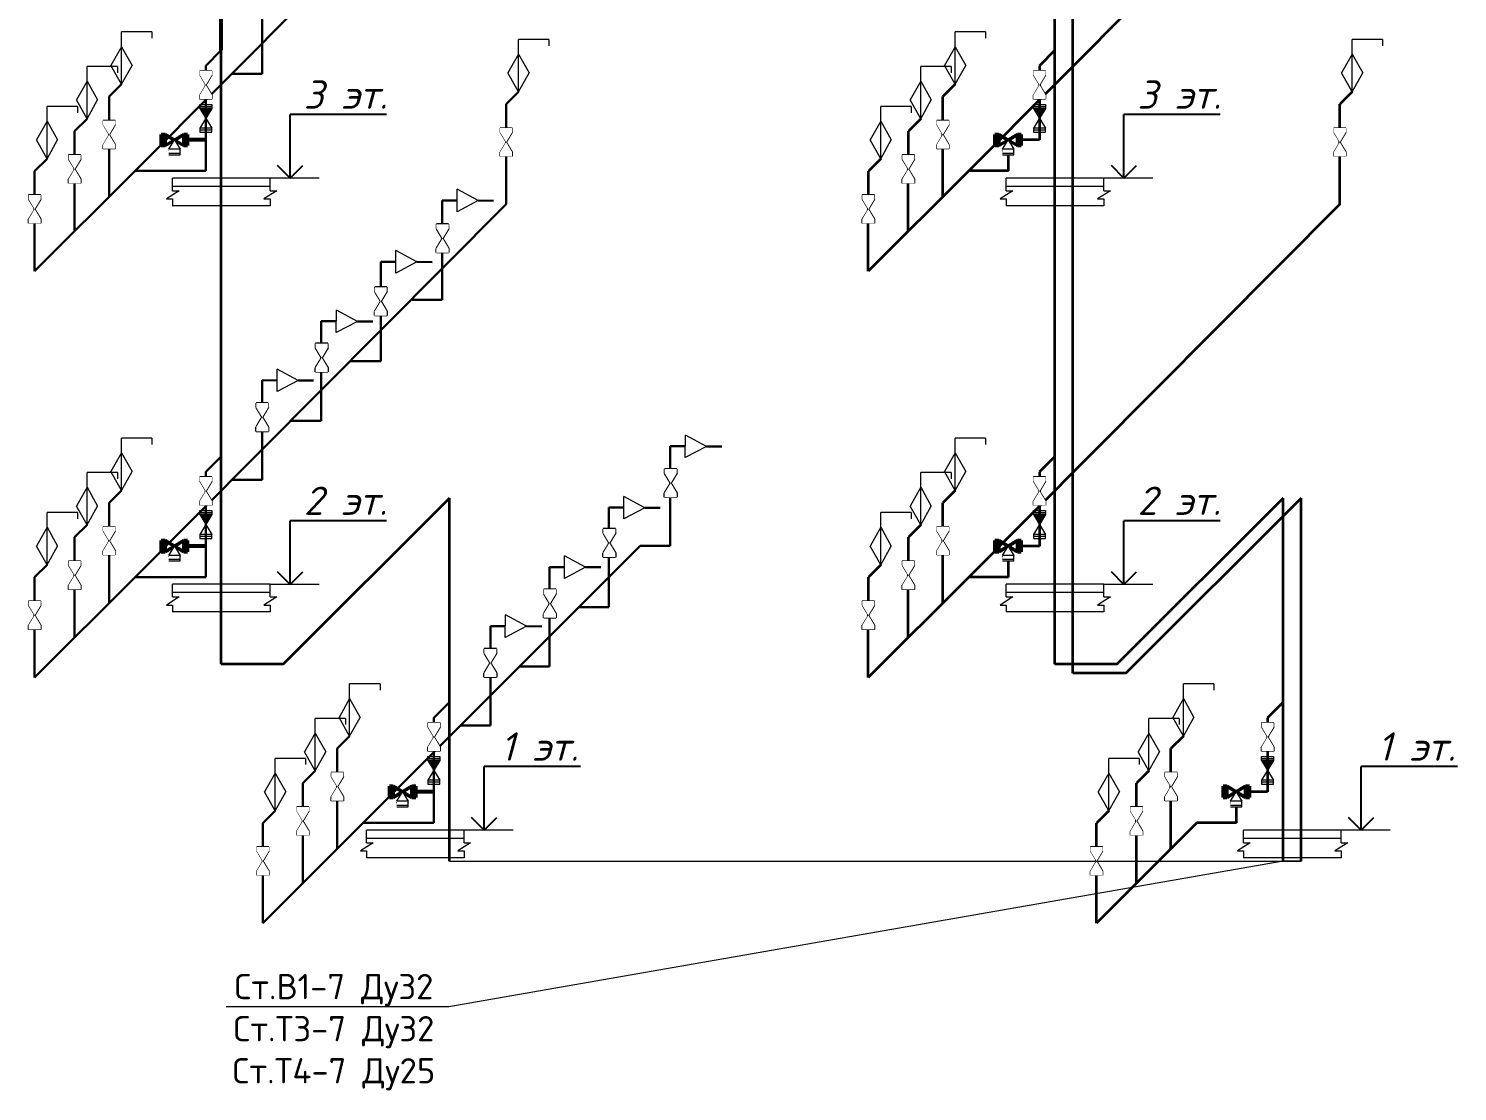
# Model space of a CAD drawing. Header units: millimetres. Extents: x -10178924 to 11692288, y -947381 to 58396.
# Drawn here: x 296762 to 306172, y -561106 to -554105 of the extents above; entities that cross this region are included whole.
import ezdxf
from ezdxf import colors
from ezdxf.entities.mleader import LeaderData, LeaderLine
from ezdxf.math import Vec2, Vec3

# ---------------------------------------------------------------- set-up
doc = ezdxf.new("R2010")
doc.units = ezdxf.units.MM
for name, color, linetype, lineweight in [('!Т3', 1, 'Continuous', 35), ('!Т4', 30, 'Continuous', 35), ('_К1', 30, 'Continuous', 50), ('Oborudowanie', 7, 'Continuous', 13), ('ВК_В1', 5, 'Continuous', 30), ('ВК_Т3', 1, 'Continuous', 35), ('МИП-M-Text', 7, 'Continuous', 0), ('Перекрытие ВК', 7, 'Continuous', 20)]:
    doc.layers.add(name, color=color, linetype=linetype, lineweight=lineweight)
for name, color, linetype in [('_надписи_вода', 7, 'Continuous'), ('PDF __В1_25_сталь', 5, 'Continuous'), ('ВК_Выноски', 7, 'Continuous')]:
    doc.layers.add(name, color=color, linetype=linetype)
doc.styles.add('ОЛЬГА', font='isocpeui.ttf', dxfattribs={"height": 280})
doc.styles.add('ТЕКСТ', font='arial.ttf', dxfattribs={"height": 200})

# ---------------------------------------------------------------- blocks, each defined once
blk = doc.blocks.new('dj plocica')
at = {"lineweight": 13}
for p, q in [((35.4, 0), (-35.4, 0)), ((-35.4, -9.2), (-35.4, 0)), ((35.4, -9.2), (35.4, 0)), ((-30.5, -9.2), (-39.8, -15.1)), ((-35.4, -5.8), (35.3, -5.8)), ((-35.4, -9.2), (-30.5, -9.2)), ((40.2, -9.2), (30.9, -15.1)), ((35.4, -9.2), (40.2, -9.2)), ((-39.8, -15.1), (-35.4, -15.1)), ((-35.4, -15.1), (-35.4, -20)), ((35.4, -20), (-35.4, -20)), ((30.9, -15.1), (35.4, -15.1)), ((35.4, -15.1), (35.4, -20))]:
    blk.add_line(p, q, dxfattribs=at)
blk = doc.blocks.new('A$C766B7461')
at = {"color": 0, "linetype": 'ByBlock'}
for p, q in [((0, 3), (1, 3)), ((0, 0), (0, 3)), ((1, 0), (0, 0)), ((0.5, 3), (0.5, 0)), ((6, 3), (1, 0)), ((6, 0), (1, 3)), ((1, 3), (1, 0)), ((7, 3), (6, 3)), ((6, 3), (6, 0)), ((6, 0), (7, 0)), ((6.5, 0), (6.5, 3)), ((7, 0), (7, 3))]:
    blk.add_line(p, q, dxfattribs=at)
for points in [[(0, 3), (0.5, 3), (0.5, 0), (0, 0)], [(7, 3), (6.5, 3), (6.5, 0), (7, 0)]]:
    blk.add_wipeout(points, dxfattribs=at)
for points in [[(0.5, 3), (1, 3), (1, 0), (0.5, 0)], [(6.5, 3), (6, 3), (6, 0), (6.5, 0)]]:
    blk.add_wipeout(points, dxfattribs=at)
blk.add_wipeout([(1, 3), (3.5, 1.5), (1, 0)], dxfattribs=at)
blk.add_wipeout([(6, 3), (3.5, 1.5), (6, 0)], dxfattribs=at)
blk = doc.blocks.new('A$C3a3dae78')
at = {"layer": 'Oborudowanie'}
for p, q in [((-301, 518), (0, 518)), ((-301, 518), (-301, 456)), ((0, 0), (0, 518)), ((0, 372), (-105, 186)), ((0, 372), (105, 186)), ((0, 0), (-105, 186)), ((0, 0), (105, 186))]:
    blk.add_line(p, q, dxfattribs=at)
blk = doc.blocks.new('A$Cba312637')
for p, q in [((-111, 9), (-111, 28)), ((-111, 28), (0, 28)), ((0, 9), (-111, 9)), ((-111, -9), (-111, 9)), ((-111, 9), (0, 9)), ((0, 28), (0, 9)), ((0, 9), (0, -9)), ((0, -9), (-111, -9)), ((-56, -102), (-111, -9)), ((-111, -9), (0, -9)), ((0, -9), (-56, -102))]:
    blk.add_line(p, q)
at = {"extrusion": (0, 0, -1)}
for p, q in [((-56, -102), (-111, -195)), ((0, -195), (-56, -102)), ((0, -195), (-111, -195)), ((-111, -195), (-111, -213)), ((-111, -195), (0, -195)), ((0, -213), (-111, -213)), ((-111, -213), (-111, -232)), ((-111, -213), (0, -213)), ((-111, -232), (0, -232)), ((0, -213), (0, -195)), ((0, -232), (0, -213))]:
    blk.add_line(p, q, dxfattribs=at)
at = {"layer": 'Oborudowanie', "color": 7}
for p, q in [((-111, 28), (0, 28)), ((-111, 9), (0, 9)), ((0, 28), (0, -9)), ((0, -9), (-111, -195)), ((-111, -9), (0, -195)), ((0, -9), (-111, -9)), ((0, -195), (-111, -195)), ((0, -213), (-111, -213)), ((-111, -232), (0, -232)), ((0, -232), (0, -195))]:
    blk.add_line(p, q, dxfattribs=at)
blk = doc.blocks.new('A$C58A93042')
at = {"layer": 'МИП-M-Text', "ltscale": 100}
h = blk.add_hatch(color=256, dxfattribs=at)
h.dxf.hatch_style = 1
h.paths.add_polyline_path([(100, -150), (350, 0), (100, 150)])
for p, q in [((100, 150), (0, 150)), ((0, 150), (0, -150)), ((50, 150), (50, -150)), ((100, -150), (600, 150)), ((100, 150), (600, -150)), ((100, -150), (100, 150)), ((600, 150), (700, 150)), ((600, -150), (600, 150)), ((650, -150), (650, 150)), ((700, 150), (700, -150)), ((0, -150), (100, -150)), ((700, -150), (600, -150))]:
    blk.add_line(p, q, dxfattribs=at)
blk = doc.blocks.new('_None')

msp = doc.modelspace()

# ---------------------------------------------------------------- linework, layer by layer
at = {"layer": '!Т3', "lineweight": 35, "ltscale": 100}
for p, q in [((303522, -554247.2), (303522, -552658.1)), ((303522, -554247.2), (303419.4, -554349.9)), ((303419.4, -554349.9), (303419.4, -554838.5)), ((303419.4, -554838.5), (303299.6, -554838.5)), ((303522, -556922.7), (303419.4, -557025.4)), ((303419.4, -557025.4), (303419.4, -557514)), ((303419.4, -557514), (303299.6, -557514)), ((305024.5, -558541.9), (304921.9, -558644.6)), ((304921.9, -558644.6), (304921.9, -559133.2)), ((304921.9, -559133.2), (304802.1, -559133.2))]:
    msp.add_line(p, q, dxfattribs=at)
for points in [[(303522, -555333.6), (303522, -554247.2)], [(303522, -558009.1), (303522, -555333.6)], [(305024.5, -557197.5), (303929.9, -558292.1), (303522, -558292.1)], [(305024.5, -559590), (305024.5, -557197.5)], [(303522, -558292.1), (303522, -558009.1)]]:
    msp.add_lwpolyline(points, dxfattribs=at)
at = {"layer": '!Т4', "lineweight": 35, "ltscale": 100}
for p, q in [((302864.8, -554471.4), (302783.3, -554553)), ((305479.2, -554520.9), (305397.7, -554602.4)), ((302783.1, -555212.8), (302783.3, -554553)), ((305397.5, -555262.3), (305397.7, -554602.4)), ((302637.7, -554698.6), (302556.2, -554780.1)), ((302556, -555440), (302556.2, -554780.1)), ((302374.2, -554962), (302292.7, -555043.6)), ((302953.8, -555042.2), (302292.5, -555703.4)), ((302292.5, -555703.4), (302292.7, -555043.6)), ((303215.2, -555042.2), (302953.8, -555042.2)), ((305397.5, -555262.3), (302953.8, -557717.7)), ((302864.8, -557146.9), (302783.3, -557228.5)), ((302783.1, -557888.3), (302783.3, -557228.5)), ((302637.7, -557374.1), (302556.2, -557455.6)), ((302556, -558115.5), (302556.2, -557455.6)), ((302374.2, -557637.5), (302292.7, -557719.1)), ((302953.8, -557717.7), (302292.5, -558378.9)), ((302292.5, -558378.9), (302292.7, -557719.1)), ((303215.2, -557717.7), (302953.8, -557717.7)), ((304367.4, -558766.1), (304285.8, -558847.7)), ((304285.7, -559507.6), (304285.8, -558847.7)), ((304140.2, -558993.3), (304058.7, -559074.8)), ((304058.5, -559734.7), (304058.7, -559074.8)), ((303876.8, -559256.7), (303795.2, -559338.3)), ((304456.3, -559336.9), (303795.1, -559998.1)), ((303795.1, -559998.1), (303795.2, -559338.3)), ((304717.7, -559336.9), (304456.3, -559336.9))]:
    msp.add_line(p, q, dxfattribs=at)
for p, q in [((299118.8, -554670.9), (298485.7, -554670.9)), ((298485.7, -555090.4), (298485.7, -554670.9)), ((304609.4, -554670.9), (303976.3, -554670.9)), ((303976.3, -555090.4), (303976.3, -554670.9)), ((298485.7, -555090.4), (298402.5, -555007.2)), ((298485.7, -555090.4), (298568.8, -555007.2)), ((303976.3, -555090.4), (303893.1, -555007.2)), ((303976.3, -555090.4), (304059.4, -555007.2)), ((299118.8, -557346.4), (298485.7, -557346.4)), ((298485.7, -557765.9), (298485.7, -557346.4)), ((304609.4, -557346.4), (303976.3, -557346.4)), ((303976.3, -557765.9), (303976.3, -557346.4)), ((298485.7, -557765.9), (298402.5, -557682.7)), ((298485.7, -557765.9), (298568.8, -557682.7)), ((303976.3, -557765.9), (303893.1, -557682.7)), ((303976.3, -557765.9), (304059.4, -557682.7)), ((300396.1, -558965.6), (299762.9, -558965.6)), ((299762.9, -559385.1), (299762.9, -558965.6)), ((306172.3, -558965.6), (305539.1, -558965.6)), ((305539.1, -559385.1), (305539.1, -558965.6)), ((299762.9, -559385.1), (299679.8, -559301.9)), ((299762.9, -559385.1), (299846.1, -559301.9)), ((305539.1, -559385.1), (305456, -559301.9)), ((305539.1, -559385.1), (305622.3, -559301.9))]:
    msp.add_line(p, q)
at = {"color": 0, "linetype": 'ByBlock'}
for p, q in [((299448.7, -555394), (299448.7, -555420.6)), ((299528.5, -555394), (299448.7, -555394)), ((299528.5, -555407.3), (299448.7, -555407.3)), ((299448.7, -555420.6), (299528.5, -555553.7)), ((299528.5, -555420.6), (299448.7, -555553.7)), ((299448.7, -555420.6), (299528.5, -555420.6)), ((299528.5, -555420.6), (299528.5, -555394)), ((299448.7, -555580.3), (299448.7, -555553.7)), ((299448.7, -555553.7), (299528.5, -555553.7)), ((299448.7, -555567), (299528.5, -555567)), ((299528.5, -555553.7), (299528.5, -555580.3)), ((299528.5, -555580.3), (299448.7, -555580.3)), ((299041.8, -555808.5), (299041.8, -555835.1)), ((299121.6, -555808.5), (299041.8, -555808.5)), ((299121.6, -555821.8), (299041.8, -555821.8)), ((299041.8, -555835.1), (299121.6, -555968.1)), ((299121.6, -555835.1), (299041.8, -555968.1)), ((299041.8, -555835.1), (299121.6, -555835.1)), ((299121.6, -555835.1), (299121.6, -555808.5)), ((299041.8, -555994.8), (299041.8, -555968.1)), ((299041.8, -555968.1), (299121.6, -555968.1)), ((299041.8, -555981.5), (299121.6, -555981.5)), ((299121.6, -555994.8), (299041.8, -555994.8)), ((299121.6, -555968.1), (299121.6, -555994.8)), ((298652.8, -556180.1), (298652.8, -556206.7)), ((298732.7, -556180.1), (298652.8, -556180.1)), ((298732.7, -556193.4), (298652.8, -556193.4)), ((298652.8, -556206.7), (298732.7, -556339.8)), ((298732.7, -556206.7), (298652.8, -556339.8)), ((298652.8, -556206.7), (298732.7, -556206.7)), ((298732.7, -556206.7), (298732.7, -556180.1)), ((298652.8, -556366.4), (298652.8, -556339.8)), ((298652.8, -556339.8), (298732.7, -556339.8)), ((298652.8, -556353.1), (298732.7, -556353.1)), ((298732.7, -556366.4), (298652.8, -556366.4)), ((298732.7, -556339.8), (298732.7, -556366.4)), ((298261.2, -556571.8), (298261.2, -556598.4)), ((298341, -556571.8), (298261.2, -556571.8)), ((298341, -556585.1), (298261.2, -556585.1)), ((298261.2, -556598.4), (298341, -556731.4)), ((298341, -556598.4), (298261.2, -556731.4)), ((298261.2, -556598.4), (298341, -556598.4)), ((298341, -556598.4), (298341, -556571.8)), ((298261.2, -556758), (298261.2, -556731.4)), ((298261.2, -556731.4), (298341, -556731.4)), ((298261.2, -556744.7), (298341, -556744.7)), ((298341, -556758), (298261.2, -556758)), ((298341, -556731.4), (298341, -556758)), ((300951.2, -557006), (300951.2, -557032.6)), ((301031.1, -557006), (300951.2, -557006)), ((301031.1, -557019.3), (300951.2, -557019.3)), ((300951.2, -557032.6), (301031.1, -557165.6)), ((301031.1, -557032.6), (300951.2, -557165.6)), ((300951.2, -557032.6), (301031.1, -557032.6)), ((301031.1, -557032.6), (301031.1, -557006)), ((300951.2, -557192.2), (300951.2, -557165.6)), ((300951.2, -557165.6), (301031.1, -557165.6)), ((301031.1, -557165.6), (301031.1, -557192.2)), ((300951.2, -557178.9), (301031.1, -557178.9)), ((301031.1, -557192.2), (300951.2, -557192.2)), ((300547, -557400.3), (300547, -557426.9)), ((300626.9, -557400.3), (300547, -557400.3)), ((300626.9, -557413.6), (300547, -557413.6)), ((300547, -557426.9), (300626.9, -557559.9)), ((300626.9, -557426.9), (300547, -557559.9)), ((300547, -557426.9), (300626.9, -557426.9)), ((300626.9, -557426.9), (300626.9, -557400.3)), ((300547, -557586.5), (300547, -557559.9)), ((300547, -557559.9), (300626.9, -557559.9)), ((300547, -557573.2), (300626.9, -557573.2)), ((300626.9, -557586.5), (300547, -557586.5)), ((300626.9, -557559.9), (300626.9, -557586.5)), ((300155.4, -557799.3), (300155.4, -557825.9)), ((300235.2, -557799.3), (300155.4, -557799.3)), ((300235.2, -557812.6), (300155.4, -557812.6)), ((300155.4, -557825.9), (300235.2, -557959)), ((300235.2, -557825.9), (300155.4, -557959)), ((300155.4, -557825.9), (300235.2, -557825.9)), ((300235.2, -557825.9), (300235.2, -557799.3)), ((300155.4, -557985.6), (300155.4, -557959)), ((300155.4, -557959), (300235.2, -557959)), ((300155.4, -557972.3), (300235.2, -557972.3)), ((300235.2, -557985.6), (300155.4, -557985.6)), ((300235.2, -557959), (300235.2, -557985.6)), ((299763.7, -558191), (299763.7, -558217.6)), ((299843.5, -558191), (299763.7, -558191)), ((299843.5, -558204.3), (299763.7, -558204.3)), ((299843.5, -558217.6), (299843.5, -558191)), ((299763.7, -558217.6), (299843.5, -558350.6)), ((299843.5, -558217.6), (299763.7, -558350.6)), ((299763.7, -558217.6), (299843.5, -558217.6)), ((299763.7, -558377.2), (299763.7, -558350.6)), ((299763.7, -558350.6), (299843.5, -558350.6)), ((299763.7, -558363.9), (299843.5, -558363.9)), ((299843.5, -558377.2), (299763.7, -558377.2)), ((299843.5, -558350.6), (299843.5, -558377.2))]:
    msp.add_line(p, q, dxfattribs=at)
at = {"layer": 'Oborudowanie'}
for p, q in [((297685.7, -554923.3), (297759.7, -554923.3)), ((303176.3, -554923.3), (303250.3, -554923.3)), ((299723.3, -555238), (299584.9, -555163.2)), ((299723.3, -555238), (299584.1, -555311.3)), ((299319.1, -555642.2), (299180.7, -555567.4)), ((299319.1, -555642.2), (299179.9, -555715.5)), ((298927.4, -556033.9), (298788.2, -556107.2)), ((298927.4, -556033.9), (298789.1, -555959)), ((298538.5, -556422.8), (298400.1, -556347.9)), ((298538.5, -556422.8), (298399.3, -556496.1)), ((301225.8, -556857.2), (301087.5, -556782.4)), ((301225.8, -556857.2), (301086.6, -556930.5)), ((300821.6, -557261.4), (300682.4, -557334.7)), ((300821.6, -557261.4), (300683.3, -557186.6)), ((297685.7, -557598.8), (297759.7, -557598.8)), ((300429.9, -557653.1), (300291.6, -557578.2)), ((303176.3, -557598.8), (303250.3, -557598.8)), ((300429.9, -557653.1), (300290.7, -557726.4)), ((300041, -558042), (299902.7, -557967.1)), ((300041, -558042), (299901.8, -558115.3)), ((299188.3, -559218), (299262.2, -559218)), ((304678.8, -559218), (304752.8, -559218))]:
    msp.add_line(p, q, dxfattribs=at)
for points in [[(299584.1, -555311.3), (299584.9, -555163.2)], [(299179.9, -555715.5), (299180.7, -555567.4)], [(298788.2, -556107.2), (298789.1, -555959)], [(298399.3, -556496.1), (298400.1, -556347.9)], [(301086.6, -556930.5), (301087.5, -556782.4)], [(300682.4, -557334.7), (300683.3, -557186.6)], [(300290.7, -557726.4), (300291.6, -557578.2)], [(299901.8, -558115.3), (299902.7, -557967.1)]]:
    msp.add_lwpolyline(points, dxfattribs=at)
at = {"layer": 'PDF __В1_25_сталь', "lineweight": 53}
for p, q in [((298031.4, -554247.2), (298031.4, -552658.1)), ((297928.8, -554838.5), (297809, -554838.5)), ((297928.8, -557514), (297809, -557514)), ((299431.3, -559133.2), (299311.5, -559133.2))]:
    msp.add_line(p, q, dxfattribs=at)
at = {"layer": 'ВК_В1'}
for p, q in [((298301.1, -554401.8), (298301.1, -553746)), ((298031.4, -554247.2), (297928.8, -554349.9)), ((297928.8, -554349.9), (297928.8, -555042.2)), ((298301.1, -554401.8), (298103.6, -554401.8)), ((297374.3, -554471.4), (297292.7, -554553)), ((299988.6, -554520.9), (299907.1, -554602.4)), ((297292.6, -555212.8), (297292.7, -554553)), ((299906.9, -555262.3), (299907.1, -554602.4)), ((297147.1, -554698.6), (297065.6, -554780.1)), ((297065.4, -555440), (297065.6, -554780.1)), ((296883.7, -554962), (296802.1, -555043.6)), ((297463.2, -555042.2), (296802, -555703.4)), ((296802, -555703.4), (296802.1, -555043.6)), ((297928.8, -555042.2), (297463.2, -555042.2)), ((299906.9, -555262.3), (297463.2, -557717.7)), ((299485.9, -555892.5), (299485.9, -555236.7)), ((299485.9, -555236.7), (299584.5, -555237.2)), ((299723.3, -555238), (299824.4, -555238.6)), ((299081.7, -556296.7), (299081.7, -555640.9)), ((299081.7, -555640.9), (299180.3, -555641.4)), ((299319.1, -555642.2), (299420.2, -555642.8)), ((299485.9, -555892.5), (299288.3, -555892.5)), ((298690, -556688.4), (298690, -556032.5)), ((298690, -556032.5), (298788.6, -556033.1)), ((298927.4, -556033.9), (299028.6, -556034.5)), ((299081.7, -556296.7), (298882.7, -556296.7)), ((298301.1, -557077.3), (298301.1, -556421.4)), ((298301.1, -556421.4), (298399.7, -556422)), ((298538.5, -556422.8), (298639.7, -556423.4)), ((298690, -556688.4), (298492.5, -556688.4)), ((300988.4, -557511.7), (300988.4, -556855.9)), ((300988.4, -556855.9), (301087, -556856.4)), ((301225.8, -556857.2), (301327, -556857.8)), ((298031.4, -556922.7), (297928.8, -557025.4)), ((297928.8, -557025.4), (297928.8, -557717.7)), ((297374.3, -557146.9), (297292.7, -557228.5)), ((298301.1, -557077.3), (298103.6, -557077.3)), ((297292.6, -557888.3), (297292.7, -557228.5)), ((300584.2, -557915.9), (300584.2, -557260.1)), ((300584.2, -557260.1), (300682.8, -557260.6)), ((300821.6, -557261.4), (300922.8, -557262)), ((297147.1, -557374.1), (297065.6, -557455.6)), ((297065.4, -558115.5), (297065.6, -557455.6)), ((300790.9, -557511.7), (298965.7, -559336.9)), ((300988.4, -557511.7), (300790.9, -557511.7)), ((296883.7, -557637.5), (296802.1, -557719.1)), ((297463.2, -557717.7), (296802, -558378.9)), ((296802, -558378.9), (296802.1, -557719.1)), ((297928.8, -557717.7), (297463.2, -557717.7)), ((300192.6, -558307.6), (300192.6, -557651.7)), ((300192.6, -557651.7), (300291.2, -557652.3)), ((300429.9, -557653.1), (300531.1, -557653.7)), ((300584.2, -557915.9), (300385.2, -557915.9)), ((299803.6, -558696.5), (299803.6, -558040.7)), ((299803.6, -558040.7), (299902.2, -558041.2)), ((300041, -558042), (300142.2, -558042.6)), ((300192.6, -558307.6), (299995, -558307.6)), ((299534, -558541.9), (299431.3, -558644.6)), ((299431.3, -558644.6), (299431.3, -559336.9)), ((298876.8, -558766.1), (298795.3, -558847.7)), ((299803.6, -558696.5), (299606.1, -558696.5)), ((298795.1, -559507.6), (298795.3, -558847.7)), ((298649.7, -558993.3), (298568.1, -559074.8)), ((298568, -559734.7), (298568.1, -559074.8)), ((298386.2, -559256.7), (298304.7, -559338.3)), ((298965.7, -559336.9), (298304.5, -559998.1)), ((298304.5, -559998.1), (298304.7, -559338.3)), ((299431.3, -559336.9), (298965.7, -559336.9))]:
    msp.add_line(p, q, dxfattribs=at)
at = {"layer": 'ВК_В1', "lineweight": 35}
for points in [[(298031.4, -555333.6), (298031.4, -554247.2)], [(298031.4, -558009.1), (298031.4, -555333.6)], [(299534, -557197.5), (298439.3, -558292.1), (298031.4, -558292.1)], [(299534, -559590), (299534, -557197.5)], [(298031.4, -558292.1), (298031.4, -558009.1)]]:
    msp.add_lwpolyline(points, dxfattribs=at)
at = {"layer": 'ВК_Т3', "color": 30, "true_color": 0xf26722}
for points in [[(303640, -558351.8), (303640, -551641.9)], [(305142.5, -557197.5), (303988.2, -558351.8), (303640, -558351.8)], [(305142.5, -559590), (305142.5, -557197.5)]]:
    msp.add_lwpolyline(points, dxfattribs=at)
at = {"layer": 'Перекрытие ВК', "ltscale": 10}
for p, q in [((298675.4, -555090.4), (298352.5, -555090.4)), ((304166, -555090.4), (303843, -555090.4)), ((298675.4, -557765.9), (298352.5, -557765.9)), ((304166, -557765.9), (303843, -557765.9)), ((299952.7, -559385.1), (299629.7, -559385.1)), ((305728.9, -559385.1), (305405.9, -559385.1))]:
    msp.add_line(p, q, dxfattribs=at)

# ---------------------------------------------------------------- block references
at = {"layer": 'Oborudowanie', "xscale": -0.6651926821790214, "yscale": 0.6651926821790214, "zscale": 0.6651926821790214}
for p in [(297374.3, -554471.4), (302864.8, -554471.4), (299988.6, -554520.9), (305479.2, -554520.9), (297147.1, -554698.6), (302637.7, -554698.6), (297374.3, -557146.9), (302864.8, -557146.9), (297147.1, -557374.1), (302637.7, -557374.1), (298876.8, -558766.1), (304367.4, -558766.1), (298649.7, -558993.3), (304140.2, -558993.3)]:
    msp.add_blockref('A$C3a3dae78', p, dxfattribs=at)
at = {"layer": 'Перекрытие ВК', "ltscale": 10, "xscale": 9.079880111743641, "yscale": 9.079880111743641, "zscale": 9.079880111743641}
for p in [(298031.4, -555090), (303522, -555090), (298031.4, -557765.5), (303522, -557765.5), (299308.7, -559384.7), (305084.9, -559384.7)]:
    msp.add_blockref('dj plocica', p, dxfattribs=at)

# ---------------------------------------------------------------- texts
at = {"layer": '_надписи_вода', "char_height": 186.25, "width": 1051.452, "attachment_point": 2, "rotation": 0, "line_spacing_factor": 0.8, "style": 'ОЛЬГА'}
for s, insert in [('3 эт.', (298849.7, -554446.3)), ('3 эт.', (304340.3, -554446.3)), ('2 эт.', (298849.7, -557121.8)), ('2 эт.', (304340.3, -557121.8)), ('1 эт.', (300126.9, -558741)), ('1 эт.', (305903.2, -558741))]:
    msp.add_mtext(s, dxfattribs=dict(at, insert=insert))

# ---------------------------------------------------------------- next in the draw order: block references
at = {"layer": 'Oborudowanie', "xscale": 26.60770728717296, "yscale": 26.60770728717296, "zscale": 26.60770728717296, "rotation": 89.99999999999997}
for p in [(297332.6, -554896.6), (302823.2, -554896.6), (299947, -554946.1), (305437.6, -554946.1), (297105.5, -555123.7), (302596.1, -555123.7), (296842.1, -555387.2), (302332.6, -555387.2), (297969.5, -557244.7), (303460.1, -557244.7), (297332.6, -557572.1), (302823.2, -557572.1), (297105.5, -557799.2), (302596.1, -557799.2), (296842.1, -558062.7), (302332.6, -558062.7), (299472.1, -558863.9), (304962.6, -558863.9), (298835.2, -559191.3), (304325.7, -559191.3), (298608, -559418.4), (304098.6, -559418.4), (298344.6, -559681.9), (303835.2, -559681.9)]:
    msp.add_blockref('A$C766B7461', p, dxfattribs=at)

# ---------------------------------------------------------------- next in the draw order: wipeouts: each hides what was drawn before it
at = {"color": 0, "linetype": 'ByBlock'}
for points in [[(299448.7, -555394), (299448.7, -555407.3), (299528.5, -555407.3), (299528.5, -555394)], [(299448.7, -555580.3), (299448.7, -555567), (299528.5, -555567), (299528.5, -555580.3)], [(299041.8, -555808.5), (299041.8, -555821.8), (299121.6, -555821.8), (299121.6, -555808.5)], [(299041.8, -555994.8), (299041.8, -555981.5), (299121.6, -555981.5), (299121.6, -555994.8)], [(298652.8, -556180.1), (298652.8, -556193.4), (298732.7, -556193.4), (298732.7, -556180.1)], [(298652.8, -556366.4), (298652.8, -556353.1), (298732.7, -556353.1), (298732.7, -556366.4)], [(298261.2, -556571.8), (298261.2, -556585.1), (298341, -556585.1), (298341, -556571.8)], [(298261.2, -556758), (298261.2, -556744.7), (298341, -556744.7), (298341, -556758)], [(300951.2, -557006), (300951.2, -557019.3), (301031.1, -557019.3), (301031.1, -557006)], [(300951.2, -557192.2), (300951.2, -557178.9), (301031.1, -557178.9), (301031.1, -557192.2)], [(300547, -557400.3), (300547, -557413.6), (300626.9, -557413.6), (300626.9, -557400.3)], [(300547, -557586.5), (300547, -557573.2), (300626.9, -557573.2), (300626.9, -557586.5)], [(300155.4, -557799.3), (300155.4, -557812.6), (300235.2, -557812.6), (300235.2, -557799.3)], [(300155.4, -557985.6), (300155.4, -557972.3), (300235.2, -557972.3), (300235.2, -557985.6)], [(299763.7, -558191), (299763.7, -558204.3), (299843.5, -558204.3), (299843.5, -558191)], [(299763.7, -558377.2), (299763.7, -558363.9), (299843.5, -558363.9), (299843.5, -558377.2)]]:
    msp.add_wipeout(points, dxfattribs=at)
for points in [[(297759.7, -557611.1), (297759.7, -557598.8), (297685.7, -557598.8), (297685.7, -557611.1)], [(303250.3, -557611.1), (303250.3, -557598.8), (303176.3, -557598.8), (303176.3, -557611.1)], [(299262.2, -559230.3), (299262.2, -559218), (299188.3, -559218), (299188.3, -559230.3)], [(304752.8, -559230.3), (304752.8, -559218), (304678.8, -559218), (304678.8, -559230.3)]]:
    msp.add_wipeout(points).dxf.layer = 'Oborudowanie'

# ---------------------------------------------------------------- next in the draw order: linework, layer by layer
at = {"layer": '!Т4', "lineweight": 35, "ltscale": 100}
msp.add_line((305397.5, -552586.8), (302953.8, -555042.2), dxfattribs=at)
at = {"layer": 'ВК_В1'}
msp.add_line((299906.9, -552586.8), (297463.2, -555042.2), dxfattribs=at)

# ---------------------------------------------------------------- next in the draw order: block references
at = {"layer": 'Oborudowanie', "xscale": -0.6651926821790214, "yscale": 0.6651926821790214, "zscale": 0.6651926821790214}
for p in [(296883.7, -554962), (302374.2, -554962), (296883.7, -557637.5), (302374.2, -557637.5), (298386.2, -559256.7), (303876.8, -559256.7)]:
    msp.add_blockref('A$C3a3dae78', p, dxfattribs=at)
at = {"layer": 'Oborudowanie', "xscale": -0.2628197100955099, "yscale": 0.2628197100955099, "zscale": 0.2628197100955098, "rotation": 89.99999999999993}
for p in [(297928.8, -557279.6), (303419.4, -557279.6), (299431.3, -558898.8), (304921.9, -558898.8)]:
    msp.add_blockref('A$C58A93042', p, dxfattribs=at)

# ---------------------------------------------------------------- next in the draw order: leaders
at = {"layer": 'ВК_Выноски'}
ml = msp.add_multileader_mtext('Standard', dxfattribs=at)
ml.set_content('{\\fISOCPEUR|b0|i0|c204|p34;Ст.В\\fISOCPEUR|b0|i0|c0|p34;1-\\fISOCPEUR|b0|i0|c204|p34;7\\fISOCPEUR|b0|i0|c0|p34; \\fISOCPEUR|b0|i0|c204|p34;Ду32\\PСт.Т\\fISOCPEUR|b0|i0|c0|p34;3-\\fISOCPEUR|b0|i0|c204|p34;7\\fISOCPEUR|b0|i0|c0|p34; \\fISOCPEUR|b0|i0|c204|p34;Ду32\\PСт.Т4\\fISOCPEUR|b0|i0|c0|p34;-\\fISOCPEUR|b0|i0|c204|p34;7\\fISOCPEUR|b0|i0|c0|p34; \\fISOCPEUR|b0|i0|c204|p34;Ду25}', color=256, style='ТЕКСТ')
ml.set_leader_properties(lineweight=13)
ml.set_arrow_properties(name='NONE')
ml.build(insert=Vec2(0, 0))
ml.multileader.update_dxf_attribs({"text_left_attachment_type": 6, "text_right_attachment_type": 6, "dogleg_length": 100, "arrow_head_size": 199.6})
ctx = ml.context
ctx.base_point, ctx.char_height, ctx.arrow_head_size, ctx.landing_gap_size, ctx.plane_origin = Vec3(298082.9, -560548.6), 166.2982, 199.6, 0.0599, Vec3(350614.8, -568939.7)
ctx.left_attachment, ctx.right_attachment, ctx.text_align_type = 6, 6, 1
notes = []
notes.append((ctx, [(1, (1, 1, 0), (299529.8, -560548.6), (-1, 0), 66.5, [(2, [(299534, -559590), (305142.5, -559590), (305024.5, -559590)], 0, [])])]))
ctx.mtext.insert, ctx.mtext.width, ctx.mtext.alignment, ctx.mtext.flow_direction = Vec3(298773.1, -560332.4), 3013.635, 2, 5
for ctx, leaders in notes:
    for number, flags, end, landing, length, lines in leaders:
        leader = LeaderData()
        leader.index, (leader.has_last_leader_line, leader.has_dogleg_vector, leader.attachment_direction) = number, flags
        leader.last_leader_point, leader.dogleg_vector, leader.dogleg_length = Vec3(end), Vec3(landing), length
        for number, points, colour, breaks in lines:
            line = LeaderLine()
            line.index, line.vertices, line.color, line.breaks = number, Vec3.list(points), colors.encode_raw_color(colour), breaks
            leader.lines.append(line)
        ctx.leaders.append(leader)

# ---------------------------------------------------------------- next in the draw order: wipeouts: each hides what was drawn before it
at = {"color": 0, "linetype": 'ByBlock'}
for points in [[(299448.7, -555407.3), (299448.7, -555420.6), (299528.5, -555420.6), (299528.5, -555407.3)], [(299448.7, -555567), (299448.7, -555553.7), (299528.5, -555553.7), (299528.5, -555567)], [(299041.8, -555821.8), (299041.8, -555835.1), (299121.6, -555835.1), (299121.6, -555821.8)], [(299041.8, -555981.5), (299041.8, -555968.1), (299121.6, -555968.1), (299121.6, -555981.5)], [(298652.8, -556193.4), (298652.8, -556206.7), (298732.7, -556206.7), (298732.7, -556193.4)], [(298652.8, -556353.1), (298652.8, -556339.8), (298732.7, -556339.8), (298732.7, -556353.1)], [(298261.2, -556585.1), (298261.2, -556598.4), (298341, -556598.4), (298341, -556585.1)], [(298261.2, -556744.7), (298261.2, -556731.4), (298341, -556731.4), (298341, -556744.7)], [(300951.2, -557019.3), (300951.2, -557032.6), (301031.1, -557032.6), (301031.1, -557019.3)], [(300951.2, -557178.9), (300951.2, -557165.6), (301031.1, -557165.6), (301031.1, -557178.9)], [(300547, -557413.6), (300547, -557426.9), (300626.9, -557426.9), (300626.9, -557413.6)], [(300547, -557573.2), (300547, -557559.9), (300626.9, -557559.9), (300626.9, -557573.2)], [(300155.4, -557812.6), (300155.4, -557825.9), (300235.2, -557825.9), (300235.2, -557812.6)], [(300155.4, -557972.3), (300155.4, -557959), (300235.2, -557959), (300235.2, -557972.3)], [(299763.7, -558204.3), (299763.7, -558217.6), (299843.5, -558217.6), (299843.5, -558204.3)], [(299763.7, -558363.9), (299763.7, -558350.6), (299843.5, -558350.6), (299843.5, -558363.9)]]:
    msp.add_wipeout(points, dxfattribs=at)
for points in [[(297759.7, -557598.8), (297759.7, -557586.5), (297685.7, -557586.5), (297685.7, -557598.8)], [(303250.3, -557598.8), (303250.3, -557586.5), (303176.3, -557586.5), (303176.3, -557598.8)], [(299262.2, -559218), (299262.2, -559205.7), (299188.3, -559205.7), (299188.3, -559218)], [(304752.8, -559218), (304752.8, -559205.7), (304678.8, -559205.7), (304678.8, -559218)]]:
    msp.add_wipeout(points).dxf.layer = 'Oborudowanie'

# ---------------------------------------------------------------- next in the draw order: block references
at = {"layer": 'Oborudowanie', "xscale": 26.60770728717296, "yscale": 26.60770728717296, "zscale": 26.60770728717296, "rotation": 89.99999999999997}
for p in [(297969.5, -554569.2), (303460.1, -554569.2)]:
    msp.add_blockref('A$C766B7461', p, dxfattribs=at)

# ---------------------------------------------------------------- next in the draw order: wipeouts: each hides what was drawn before it
at = {"color": 0, "linetype": 'ByBlock'}
for points in [[(299448.7, -555553.7), (299488.6, -555487.1), (299528.5, -555553.7)], [(299041.8, -555968.1), (299081.7, -555901.6), (299121.6, -555968.1)], [(298652.8, -556339.8), (298692.7, -556273.2), (298732.7, -556339.8)], [(298261.2, -556731.4), (298301.1, -556664.9), (298341, -556731.4)], [(300951.2, -557165.6), (300991.1, -557099.1), (301031.1, -557165.6)], [(300547, -557559.9), (300586.9, -557493.4), (300626.9, -557559.9)], [(300155.4, -557959), (300195.3, -557892.4), (300235.2, -557959)], [(299763.7, -558350.6), (299803.6, -558284.1), (299843.5, -558350.6)]]:
    msp.add_wipeout(points, dxfattribs=at)
for points in [[(297759.7, -554935.6), (297759.7, -554923.3), (297685.7, -554923.3), (297685.7, -554935.6)], [(303250.3, -554935.6), (303250.3, -554923.3), (303176.3, -554923.3), (303176.3, -554935.6)], [(297759.7, -557586.5), (297722.7, -557524.8), (297685.7, -557586.5)], [(303250.3, -557586.5), (303213.3, -557524.8), (303176.3, -557586.5)], [(299262.2, -559205.7), (299225.3, -559144), (299188.3, -559205.7)], [(304752.8, -559205.7), (304715.8, -559144), (304678.8, -559205.7)]]:
    msp.add_wipeout(points).dxf.layer = 'Oborudowanie'

# ---------------------------------------------------------------- next in the draw order: linework, layer by layer
at = {"layer": 'Oborudowanie'}
for p, q in [((297685.7, -557588), (297759.7, -557588)), ((303176.3, -557588), (303250.3, -557588)), ((299188.3, -559207.2), (299262.2, -559207.2)), ((304678.8, -559207.2), (304752.8, -559207.2))]:
    msp.add_line(p, q, dxfattribs=at)
for points in [[(297685.7, -557611.1), (297759.7, -557611.1), (297759.7, -557586.5), (297685.7, -557586.5), (297722.7, -557524.8), (297759.7, -557586.5)], [(303176.3, -557611.1), (303250.3, -557611.1), (303250.3, -557586.5), (303176.3, -557586.5), (303213.3, -557524.8), (303250.3, -557586.5)], [(299188.3, -559230.3), (299262.2, -559230.3), (299262.2, -559205.7), (299188.3, -559205.7), (299225.3, -559144), (299262.2, -559205.7)], [(304678.8, -559230.3), (304752.8, -559230.3), (304752.8, -559205.7), (304678.8, -559205.7), (304715.8, -559144), (304752.8, -559205.7)]]:
    msp.add_lwpolyline(points, dxfattribs=at)

# ---------------------------------------------------------------- next in the draw order: block references
at = {"layer": '_К1', "xscale": -0.6651926821790214, "yscale": 0.6651926821790214, "zscale": 0.6651926821790214, "rotation": 270}
for p in [(297790.5, -557477), (303281.1, -557477), (299293.1, -559096.2), (304783.6, -559096.2)]:
    msp.add_blockref('A$Cba312637', p, dxfattribs=at)
at = {"layer": 'Oborudowanie', "xscale": -0.2628197100955099, "yscale": 0.2628197100955099, "zscale": 0.2628197100955098, "rotation": 89.99999999999993}
for p in [(297928.8, -554604.1), (303419.4, -554604.1)]:
    msp.add_blockref('A$C58A93042', p, dxfattribs=at)

# ---------------------------------------------------------------- next in the draw order: wipeouts: each hides what was drawn before it
at = {"color": 0, "linetype": 'ByBlock'}
for points in [[(299448.7, -555420.6), (299488.6, -555487.1), (299528.5, -555420.6)], [(299041.8, -555835.1), (299081.7, -555901.6), (299121.6, -555835.1)], [(298652.8, -556206.7), (298692.7, -556273.2), (298732.7, -556206.7)], [(298261.2, -556598.4), (298301.1, -556664.9), (298341, -556598.4)], [(300951.2, -557032.6), (300991.1, -557099.1), (301031.1, -557032.6)], [(300547, -557426.9), (300586.9, -557493.4), (300626.9, -557426.9)], [(300155.4, -557825.9), (300195.3, -557892.4), (300235.2, -557825.9)], [(299763.7, -558217.6), (299803.6, -558284.1), (299843.5, -558217.6)]]:
    msp.add_wipeout(points, dxfattribs=at)
for points in [[(297759.7, -554923.3), (297759.7, -554911), (297685.7, -554911), (297685.7, -554923.3)], [(303250.3, -554923.3), (303250.3, -554911), (303176.3, -554911), (303176.3, -554923.3)]]:
    msp.add_wipeout(points).dxf.layer = 'Oborudowanie'

# ---------------------------------------------------------------- next in the draw order: wipeouts: each hides what was drawn before it
for points in [[(297759.7, -554911), (297722.7, -554849.3), (297685.7, -554911)], [(303250.3, -554911), (303213.3, -554849.3), (303176.3, -554911)], [(297759.7, -557600.3), (297759.7, -557588), (297685.7, -557588), (297685.7, -557600.3)], [(303250.3, -557600.3), (303250.3, -557588), (303176.3, -557588), (303176.3, -557600.3)], [(299262.2, -559219.5), (299262.2, -559207.2), (299188.3, -559207.2), (299188.3, -559219.5)], [(304752.8, -559219.5), (304752.8, -559207.2), (304678.8, -559207.2), (304678.8, -559219.5)]]:
    msp.add_wipeout(points).dxf.layer = 'Oborudowanie'

# ---------------------------------------------------------------- next in the draw order: linework, layer by layer
at = {"layer": 'Oborudowanie'}
for p, q in [((297685.7, -554912.5), (297759.7, -554912.5)), ((303176.3, -554912.5), (303250.3, -554912.5))]:
    msp.add_line(p, q, dxfattribs=at)
for points in [[(297685.7, -554935.6), (297759.7, -554935.6), (297759.7, -554911), (297685.7, -554911), (297722.7, -554849.3), (297759.7, -554911)], [(303176.3, -554935.6), (303250.3, -554935.6), (303250.3, -554911), (303176.3, -554911), (303213.3, -554849.3), (303250.3, -554911)]]:
    msp.add_lwpolyline(points, dxfattribs=at)

# ---------------------------------------------------------------- next in the draw order: block references
at = {"layer": '_К1', "xscale": -0.6651926821790214, "yscale": 0.6651926821790214, "zscale": 0.6651926821790214, "rotation": 270}
for p in [(297790.5, -554801.5), (303281.1, -554801.5)]:
    msp.add_blockref('A$Cba312637', p, dxfattribs=at)

# ---------------------------------------------------------------- next in the draw order: wipeouts: each hides what was drawn before it
for points in [[(297759.7, -557588), (297759.7, -557575.6), (297685.7, -557575.6), (297685.7, -557588)], [(303250.3, -557588), (303250.3, -557575.6), (303176.3, -557575.6), (303176.3, -557588)], [(299262.2, -559207.2), (299262.2, -559194.8), (299188.3, -559194.8), (299188.3, -559207.2)], [(304752.8, -559207.2), (304752.8, -559194.8), (304678.8, -559194.8), (304678.8, -559207.2)]]:
    msp.add_wipeout(points).dxf.layer = 'Oborudowanie'

# ---------------------------------------------------------------- next in the draw order: wipeouts: each hides what was drawn before it
for points in [[(297759.7, -554924.8), (297759.7, -554912.5), (297685.7, -554912.5), (297685.7, -554924.8)], [(303250.3, -554924.8), (303250.3, -554912.5), (303176.3, -554912.5), (303176.3, -554924.8)], [(297759.7, -557575.6), (297722.7, -557514), (297685.7, -557575.6)], [(303250.3, -557575.6), (303213.3, -557514), (303176.3, -557575.6)], [(299262.2, -559194.8), (299225.3, -559133.2), (299188.3, -559194.8)], [(304752.8, -559194.8), (304715.8, -559133.2), (304678.8, -559194.8)]]:
    msp.add_wipeout(points).dxf.layer = 'Oborudowanie'

# ---------------------------------------------------------------- next in the draw order: linework, layer by layer
at = {"layer": '!Т4', "lineweight": 35, "ltscale": 100}
for points in [[(303213.3, -557611.1), (303213.3, -557717.7)], [(304715.8, -559230.3), (304715.8, -559336.9)]]:
    msp.add_lwpolyline(points, dxfattribs=at)
at = {"layer": 'Oborudowanie'}
for points in [[(297685.7, -557600.3), (297759.7, -557600.3), (297759.7, -557575.6), (297685.7, -557575.6), (297722.7, -557514), (297759.7, -557575.6)], [(303176.3, -557600.3), (303250.3, -557600.3), (303250.3, -557575.6), (303176.3, -557575.6), (303213.3, -557514), (303250.3, -557575.6)], [(299188.3, -559219.5), (299262.2, -559219.5), (299262.2, -559194.8), (299188.3, -559194.8), (299225.3, -559133.2), (299262.2, -559194.8)], [(304678.8, -559219.5), (304752.8, -559219.5), (304752.8, -559194.8), (304678.8, -559194.8), (304715.8, -559133.2), (304752.8, -559194.8)]]:
    msp.add_lwpolyline(points, dxfattribs=at)

# ---------------------------------------------------------------- next in the draw order: wipeouts: each hides what was drawn before it
for points in [[(297759.7, -554912.5), (297759.7, -554900.1), (297685.7, -554900.1), (297685.7, -554912.5)], [(303250.3, -554912.5), (303250.3, -554900.1), (303176.3, -554900.1), (303176.3, -554912.5)]]:
    msp.add_wipeout(points).dxf.layer = 'Oborudowanie'

# ---------------------------------------------------------------- next in the draw order: wipeouts: each hides what was drawn before it
for points in [[(297759.7, -554900.1), (297722.7, -554838.5), (297685.7, -554900.1)], [(303250.3, -554900.1), (303213.3, -554838.5), (303176.3, -554900.1)]]:
    msp.add_wipeout(points).dxf.layer = 'Oborudowanie'

# ---------------------------------------------------------------- next in the draw order: linework, layer by layer
at = {"layer": '!Т4', "lineweight": 35, "ltscale": 100}
msp.add_lwpolyline([(303213.3, -554935.6), (303213.3, -555042.2)], dxfattribs=at)
at = {"layer": 'Oborudowanie'}
for points in [[(297685.7, -554924.8), (297759.7, -554924.8), (297759.7, -554900.1), (297685.7, -554900.1), (297722.7, -554838.5), (297759.7, -554900.1)], [(303176.3, -554924.8), (303250.3, -554924.8), (303250.3, -554900.1), (303176.3, -554900.1), (303213.3, -554838.5), (303250.3, -554900.1)]]:
    msp.add_lwpolyline(points, dxfattribs=at)

doc.saveas('drawing.dxf')
